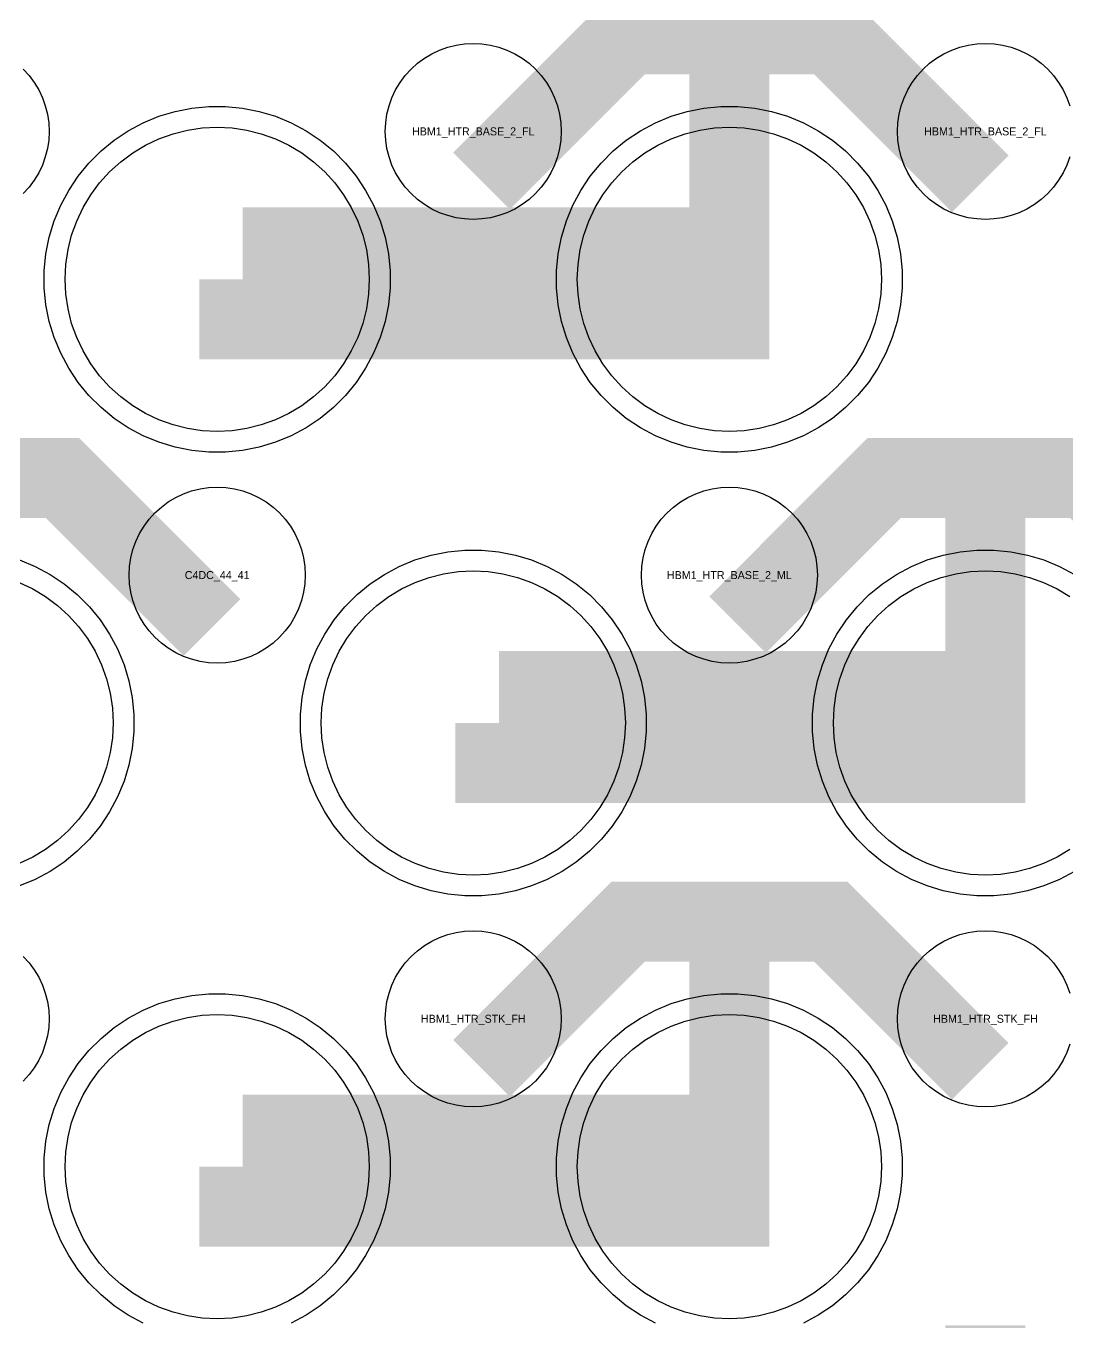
# Model space of a CAD drawing. Extents: x -11880 to 11880, y -14992 to 14992.
# Drawn here: x 1300.3 to 1625.5, y -8929.8 to -8525.1 of the extents above; entities that cross this region are included whole.
import ezdxf
from ezdxf.enums import TextEntityAlignment as Align

# ---------------------------------------------------------------- set-up
doc = ezdxf.new("R2010")
doc.units = 0
doc.header["$MEASUREMENT"] = 0
for name, color, linetype in [('GDS_775_DT_237', 138, 'CONTINUOUS'), ('RDL1_FS', 34, 'CONTINUOUS'), ('RDL_BS', 160, 'CONTINUOUS')]:
    doc.layers.add(name, color=color, linetype=linetype)

msp = doc.modelspace()

# ---------------------------------------------------------------- linework, layer by layer
at = {"layer": 'RDL1_FS'}
for points in [[(1360, -8651.689), (1355.343, -8651.46), (1350.732, -8650.776), (1346.209, -8649.644), (1341.819, -8648.072), (1337.605, -8646.08), (1333.605, -8643.682), (1329.86, -8640.904), (1326.406, -8637.774), (1323.276, -8634.32), (1320.498, -8630.575), (1318.1, -8626.575), (1316.108, -8622.361), (1314.536, -8617.971), (1313.404, -8613.448), (1312.72, -8608.837), (1312.491, -8604.18), (1312.72, -8599.523), (1313.404, -8594.912), (1314.536, -8590.389), (1316.108, -8585.999), (1318.1, -8581.785), (1320.498, -8577.785), (1323.276, -8574.04), (1326.406, -8570.586), (1329.86, -8567.456), (1333.605, -8564.678), (1337.605, -8562.28), (1341.819, -8560.288), (1346.209, -8558.716), (1350.732, -8557.584), (1355.343, -8556.9), (1360, -8556.671), (1364.657, -8556.9), (1369.268, -8557.584), (1373.791, -8558.716), (1378.181, -8560.288), (1382.395, -8562.28), (1386.395, -8564.678), (1390.14, -8567.456), (1393.594, -8570.586), (1396.724, -8574.04), (1399.502, -8577.785), (1401.9, -8581.785), (1403.892, -8585.999), (1405.464, -8590.389), (1406.596, -8594.912), (1407.28, -8599.523), (1407.509, -8604.18), (1407.28, -8608.837), (1406.596, -8613.448), (1405.464, -8617.971), (1403.892, -8622.361), (1401.9, -8626.575), (1399.502, -8630.575), (1396.724, -8634.32), (1393.594, -8637.774), (1390.14, -8640.904), (1386.395, -8643.682), (1382.395, -8646.08), (1378.181, -8648.072), (1373.791, -8649.644), (1369.268, -8650.776), (1364.657, -8651.46)], [(1520, -8651.689), (1515.343, -8651.46), (1510.732, -8650.776), (1506.209, -8649.644), (1501.819, -8648.072), (1497.605, -8646.08), (1493.605, -8643.682), (1489.86, -8640.904), (1486.406, -8637.774), (1483.276, -8634.32), (1480.498, -8630.575), (1478.1, -8626.575), (1476.108, -8622.361), (1474.536, -8617.971), (1473.404, -8613.448), (1472.72, -8608.837), (1472.491, -8604.18), (1472.72, -8599.523), (1473.404, -8594.912), (1474.536, -8590.389), (1476.108, -8585.999), (1478.1, -8581.785), (1480.498, -8577.785), (1483.276, -8574.04), (1486.406, -8570.586), (1489.86, -8567.456), (1493.605, -8564.678), (1497.605, -8562.28), (1501.819, -8560.288), (1506.209, -8558.716), (1510.732, -8557.584), (1515.343, -8556.9), (1520, -8556.671), (1524.657, -8556.9), (1529.268, -8557.584), (1533.791, -8558.716), (1538.181, -8560.288), (1542.395, -8562.28), (1546.395, -8564.678), (1550.14, -8567.456), (1553.594, -8570.586), (1556.724, -8574.04), (1559.502, -8577.785), (1561.9, -8581.785), (1563.892, -8585.999), (1565.464, -8590.389), (1566.596, -8594.912), (1567.28, -8599.523), (1567.509, -8604.18), (1567.28, -8608.837), (1566.596, -8613.448), (1565.464, -8617.971), (1563.892, -8622.361), (1561.9, -8626.575), (1559.502, -8630.575), (1556.724, -8634.32), (1553.594, -8637.774), (1550.14, -8640.904), (1546.395, -8643.682), (1542.395, -8646.08), (1538.181, -8648.072), (1533.791, -8649.644), (1529.268, -8650.776), (1524.657, -8651.46)], [(1440, -8790.254), (1435.343, -8790.025), (1430.732, -8789.341), (1426.209, -8788.209), (1421.819, -8786.637), (1417.605, -8784.645), (1413.605, -8782.247), (1409.86, -8779.469), (1406.406, -8776.339), (1403.276, -8772.885), (1400.498, -8769.14), (1398.1, -8765.14), (1396.108, -8760.926), (1394.536, -8756.536), (1393.404, -8752.013), (1392.72, -8747.402), (1392.491, -8742.745), (1392.72, -8738.088), (1393.404, -8733.477), (1394.536, -8728.954), (1396.108, -8724.564), (1398.1, -8720.35), (1400.498, -8716.35), (1403.276, -8712.605), (1406.406, -8709.151), (1409.86, -8706.021), (1413.605, -8703.243), (1417.605, -8700.845), (1421.819, -8698.853), (1426.209, -8697.281), (1430.732, -8696.149), (1435.343, -8695.465), (1440, -8695.236), (1444.657, -8695.465), (1449.268, -8696.149), (1453.791, -8697.281), (1458.181, -8698.853), (1462.395, -8700.845), (1466.395, -8703.243), (1470.14, -8706.021), (1473.594, -8709.151), (1476.724, -8712.605), (1479.502, -8716.35), (1481.9, -8720.35), (1483.892, -8724.564), (1485.464, -8728.954), (1486.596, -8733.477), (1487.28, -8738.088), (1487.509, -8742.745), (1487.28, -8747.402), (1486.596, -8752.013), (1485.464, -8756.536), (1483.892, -8760.926), (1481.9, -8765.14), (1479.502, -8769.14), (1476.724, -8772.885), (1473.594, -8776.339), (1470.14, -8779.469), (1466.395, -8782.247), (1462.395, -8784.645), (1458.181, -8786.637), (1453.791, -8788.209), (1449.268, -8789.341), (1444.657, -8790.025)], [(1360, -8928.819), (1355.343, -8928.59), (1350.732, -8927.906), (1346.209, -8926.774), (1341.819, -8925.202), (1337.605, -8923.21), (1333.605, -8920.812), (1329.86, -8918.034), (1326.406, -8914.904), (1323.276, -8911.45), (1320.498, -8907.705), (1318.1, -8903.705), (1316.108, -8899.491), (1314.536, -8895.101), (1313.404, -8890.578), (1312.72, -8885.967), (1312.491, -8881.31), (1312.72, -8876.653), (1313.404, -8872.042), (1314.536, -8867.519), (1316.108, -8863.129), (1318.1, -8858.915), (1320.498, -8854.915), (1323.276, -8851.17), (1326.406, -8847.716), (1329.86, -8844.586), (1333.605, -8841.808), (1337.605, -8839.41), (1341.819, -8837.418), (1346.209, -8835.846), (1350.732, -8834.714), (1355.343, -8834.03), (1360, -8833.801), (1364.657, -8834.03), (1369.268, -8834.714), (1373.791, -8835.846), (1378.181, -8837.418), (1382.395, -8839.41), (1386.395, -8841.808), (1390.14, -8844.586), (1393.594, -8847.716), (1396.724, -8851.17), (1399.502, -8854.915), (1401.9, -8858.915), (1403.892, -8863.129), (1405.464, -8867.519), (1406.596, -8872.042), (1407.28, -8876.653), (1407.509, -8881.31), (1407.28, -8885.967), (1406.596, -8890.578), (1405.464, -8895.101), (1403.892, -8899.491), (1401.9, -8903.705), (1399.502, -8907.705), (1396.724, -8911.45), (1393.594, -8914.904), (1390.14, -8918.034), (1386.395, -8920.812), (1382.395, -8923.21), (1378.181, -8925.202), (1373.791, -8926.774), (1369.268, -8927.906), (1364.657, -8928.59)], [(1520, -8928.819), (1515.343, -8928.59), (1510.732, -8927.906), (1506.209, -8926.774), (1501.819, -8925.202), (1497.605, -8923.21), (1493.605, -8920.812), (1489.86, -8918.034), (1486.406, -8914.904), (1483.276, -8911.45), (1480.498, -8907.705), (1478.1, -8903.705), (1476.108, -8899.491), (1474.536, -8895.101), (1473.404, -8890.578), (1472.72, -8885.967), (1472.491, -8881.31), (1472.72, -8876.653), (1473.404, -8872.042), (1474.536, -8867.519), (1476.108, -8863.129), (1478.1, -8858.915), (1480.498, -8854.915), (1483.276, -8851.17), (1486.406, -8847.716), (1489.86, -8844.586), (1493.605, -8841.808), (1497.605, -8839.41), (1501.819, -8837.418), (1506.209, -8835.846), (1510.732, -8834.714), (1515.343, -8834.03), (1520, -8833.801), (1524.657, -8834.03), (1529.268, -8834.714), (1533.791, -8835.846), (1538.181, -8837.418), (1542.395, -8839.41), (1546.395, -8841.808), (1550.14, -8844.586), (1553.594, -8847.716), (1556.724, -8851.17), (1559.502, -8854.915), (1561.9, -8858.915), (1563.892, -8863.129), (1565.464, -8867.519), (1566.596, -8872.042), (1567.28, -8876.653), (1567.509, -8881.31), (1567.28, -8885.967), (1566.596, -8890.578), (1565.464, -8895.101), (1563.892, -8899.491), (1561.9, -8903.705), (1559.502, -8907.705), (1556.724, -8911.45), (1553.594, -8914.904), (1550.14, -8918.034), (1546.395, -8920.812), (1542.395, -8923.21), (1538.181, -8925.202), (1533.791, -8926.774), (1529.268, -8927.906), (1524.657, -8928.59)]]:
    msp.add_lwpolyline(points, close=True, dxfattribs=at)
for points in [[(1368.002, -8604.18, 45, 45, 0), (1440.002, -8604.18, 45, 45, 0)], [(1440.002, -8604.18, 45, 45, 0), (1512.002, -8604.18, 45, 45, 0)], [(1448.002, -8742.745, 45, 45, 0), (1520.002, -8742.745, 45, 45, 0)], [(1520.002, -8742.745, 45, 45, 0), (1592.002, -8742.745, 45, 45, 0)], [(1368.002, -8881.31, 45, 45, 0), (1440.002, -8881.31, 45, 45, 0)], [(1440.002, -8881.31, 45, 45, 0), (1512.002, -8881.31, 45, 45, 0)]]:
    msp.add_lwpolyline(points, format="xyseb", dxfattribs=at)
for points in [[(1298.181, -8698.853), (1302.395, -8700.845), (1306.395, -8703.243), (1310.14, -8706.021), (1313.594, -8709.151), (1316.724, -8712.605), (1319.502, -8716.35), (1321.9, -8720.35), (1323.892, -8724.564), (1325.464, -8728.954), (1326.596, -8733.477), (1327.28, -8738.088), (1327.509, -8742.745), (1327.28, -8747.402), (1326.596, -8752.013), (1325.464, -8756.536), (1323.892, -8760.926), (1321.9, -8765.14), (1319.502, -8769.14), (1316.724, -8772.885), (1313.594, -8776.339), (1310.14, -8779.469), (1306.395, -8782.247), (1302.395, -8784.645), (1298.181, -8786.637)], [(1626.395, -8782.247), (1622.395, -8784.645), (1618.181, -8786.637), (1613.791, -8788.209), (1609.268, -8789.341), (1604.657, -8790.025), (1600, -8790.254), (1595.343, -8790.025), (1590.732, -8789.341), (1586.209, -8788.209), (1581.819, -8786.637), (1577.605, -8784.645), (1573.605, -8782.247), (1569.86, -8779.469), (1566.406, -8776.339), (1563.276, -8772.885), (1560.498, -8769.14), (1558.1, -8765.14), (1556.108, -8760.926), (1554.536, -8756.536), (1553.404, -8752.013), (1552.72, -8747.402), (1552.491, -8742.745), (1552.72, -8738.088), (1553.404, -8733.477), (1554.536, -8728.954), (1556.108, -8724.564), (1558.1, -8720.35), (1560.498, -8716.35), (1563.276, -8712.605), (1566.406, -8709.151), (1569.86, -8706.021), (1573.605, -8703.243), (1577.605, -8700.845), (1581.819, -8698.853), (1586.209, -8697.281), (1590.732, -8696.149), (1595.343, -8695.465), (1600, -8695.236), (1604.657, -8695.465), (1609.268, -8696.149), (1613.791, -8697.281), (1618.181, -8698.853), (1622.395, -8700.845), (1626.395, -8703.243)]]:
    msp.add_lwpolyline(points, dxfattribs=at)
at = {"layer": 'RDL_BS'}
for points in [[(1520, -8629.18, 25, 25, 0), (1520, -8515.179, 25, 25, 0)], [(1442.562, -8573.494, 25, 25, 0), (1488.377, -8527.679, 25, 25, 0), (1521.93, -8527.679, 25, 25, 0)], [(1598.401, -8574.393, 25, 25, 0), (1551.687, -8527.679, 25, 25, 0), (1521.929, -8527.679, 25, 25, 0)], [(1354.397, -8616.68, 25, 25, 0), (1532.5, -8616.68, 25, 25, 0)], [(1600, -8767.745, 25, 25, 0), (1600, -8653.744, 25, 25, 0)], [(1358.401, -8712.958, 25, 25, 0), (1311.687, -8666.244, 25, 25, 0), (1281.929, -8666.244, 25, 25, 0)], [(1522.562, -8712.059, 25, 25, 0), (1568.377, -8666.244, 25, 25, 0), (1601.93, -8666.244, 25, 25, 0)], [(1678.401, -8712.958, 25, 25, 0), (1631.687, -8666.244, 25, 25, 0), (1601.929, -8666.244, 25, 25, 0)], [(1434.397, -8755.245, 25, 25, 0), (1612.5, -8755.245, 25, 25, 0)], [(1520, -8906.31, 25, 25, 0), (1520, -8792.309, 25, 25, 0)], [(1442.562, -8850.624, 25, 25, 0), (1488.377, -8804.809, 25, 25, 0), (1521.93, -8804.809, 25, 25, 0)], [(1598.401, -8851.523, 25, 25, 0), (1551.687, -8804.809, 25, 25, 0), (1521.929, -8804.809, 25, 25, 0)], [(1354.397, -8893.81, 25, 25, 0), (1532.5, -8893.81, 25, 25, 0)], [(1600, -9044.875, 25, 25, 0), (1600, -8930.874, 25, 25, 0)]]:
    msp.add_lwpolyline(points, format="xyseb", dxfattribs=at)
for points in [[(1440, -8585.486), (1437.307, -8585.354), (1434.635, -8584.958), (1432.016, -8584.301), (1429.481, -8583.394), (1427.044, -8582.242), (1424.72, -8580.849), (1422.557, -8579.246), (1420.558, -8577.434), (1418.746, -8575.435), (1417.143, -8573.272), (1415.75, -8570.948), (1414.598, -8568.511), (1413.691, -8565.976), (1413.034, -8563.357), (1412.638, -8560.685), (1412.506, -8557.992), (1412.638, -8555.299), (1413.034, -8552.627), (1413.691, -8550.008), (1414.598, -8547.473), (1415.75, -8545.036), (1417.143, -8542.712), (1418.746, -8540.549), (1420.558, -8538.55), (1422.557, -8536.738), (1424.72, -8535.135), (1427.044, -8533.742), (1429.481, -8532.59), (1432.016, -8531.683), (1434.635, -8531.026), (1437.307, -8530.63), (1440, -8530.498), (1442.693, -8530.63), (1445.365, -8531.026), (1447.984, -8531.683), (1450.519, -8532.59), (1452.956, -8533.742), (1455.28, -8535.135), (1457.443, -8536.738), (1459.442, -8538.55), (1461.254, -8540.549), (1462.857, -8542.712), (1464.25, -8545.036), (1465.402, -8547.473), (1466.309, -8550.008), (1466.966, -8552.627), (1467.362, -8555.299), (1467.494, -8557.992), (1467.362, -8560.685), (1466.966, -8563.357), (1466.309, -8565.976), (1465.402, -8568.511), (1464.25, -8570.948), (1462.857, -8573.272), (1461.254, -8575.435), (1459.442, -8577.434), (1457.443, -8579.246), (1455.28, -8580.849), (1452.956, -8582.242), (1450.519, -8583.394), (1447.984, -8584.301), (1445.365, -8584.958), (1442.693, -8585.354)], [(1357.356, -8658.18), (1352.062, -8657.663), (1346.835, -8656.617), (1341.795, -8655.086), (1336.885, -8653.055), (1332.223, -8650.563), (1327.809, -8647.616), (1323.708, -8644.254), (1319.926, -8640.472), (1316.564, -8636.371), (1313.617, -8631.957), (1311.125, -8627.295), (1309.094, -8622.385), (1307.563, -8617.345), (1306.517, -8612.118), (1306, -8606.824), (1306, -8601.536), (1306.517, -8596.242), (1307.563, -8591.015), (1309.094, -8585.975), (1311.125, -8581.065), (1313.617, -8576.403), (1316.564, -8571.989), (1319.926, -8567.888), (1323.708, -8564.106), (1327.809, -8560.744), (1332.223, -8557.797), (1336.885, -8555.305), (1341.795, -8553.274), (1346.835, -8551.743), (1352.062, -8550.697), (1357.356, -8550.18), (1362.644, -8550.18), (1367.938, -8550.697), (1373.165, -8551.743), (1378.205, -8553.274), (1383.115, -8555.305), (1387.777, -8557.797), (1392.191, -8560.744), (1396.292, -8564.106), (1400.074, -8567.888), (1403.436, -8571.989), (1406.383, -8576.403), (1408.875, -8581.065), (1410.906, -8585.975), (1412.437, -8591.015), (1413.483, -8596.242), (1414, -8601.536), (1414, -8606.824), (1413.483, -8612.118), (1412.437, -8617.345), (1410.906, -8622.385), (1408.875, -8627.295), (1406.383, -8631.957), (1403.436, -8636.371), (1400.074, -8640.472), (1396.292, -8644.254), (1392.191, -8647.616), (1387.777, -8650.563), (1383.115, -8653.055), (1378.205, -8655.086), (1373.165, -8656.617), (1367.938, -8657.663), (1362.644, -8658.18)], [(1517.356, -8658.18), (1512.062, -8657.663), (1506.835, -8656.617), (1501.795, -8655.086), (1496.885, -8653.055), (1492.223, -8650.563), (1487.809, -8647.616), (1483.708, -8644.254), (1479.926, -8640.472), (1476.564, -8636.371), (1473.617, -8631.957), (1471.125, -8627.295), (1469.094, -8622.385), (1467.563, -8617.345), (1466.517, -8612.118), (1466, -8606.824), (1466, -8601.536), (1466.517, -8596.242), (1467.563, -8591.015), (1469.094, -8585.975), (1471.125, -8581.065), (1473.617, -8576.403), (1476.564, -8571.989), (1479.926, -8567.888), (1483.708, -8564.106), (1487.809, -8560.744), (1492.223, -8557.797), (1496.885, -8555.305), (1501.795, -8553.274), (1506.835, -8551.743), (1512.062, -8550.697), (1517.356, -8550.18), (1522.644, -8550.18), (1527.938, -8550.697), (1533.165, -8551.743), (1538.205, -8553.274), (1543.115, -8555.305), (1547.777, -8557.797), (1552.191, -8560.744), (1556.292, -8564.106), (1560.074, -8567.888), (1563.436, -8571.989), (1566.383, -8576.403), (1568.875, -8581.065), (1570.906, -8585.975), (1572.437, -8591.015), (1573.483, -8596.242), (1574, -8601.536), (1574, -8606.824), (1573.483, -8612.118), (1572.437, -8617.345), (1570.906, -8622.385), (1568.875, -8627.295), (1566.383, -8631.957), (1563.436, -8636.371), (1560.074, -8640.472), (1556.292, -8644.254), (1552.191, -8647.616), (1547.777, -8650.563), (1543.115, -8653.055), (1538.205, -8655.086), (1533.165, -8656.617), (1527.938, -8657.663), (1522.644, -8658.18)], [(1360, -8724.051), (1357.307, -8723.919), (1354.635, -8723.523), (1352.016, -8722.866), (1349.481, -8721.959), (1347.044, -8720.807), (1344.72, -8719.414), (1342.557, -8717.811), (1340.558, -8715.999), (1338.746, -8714), (1337.143, -8711.837), (1335.75, -8709.513), (1334.598, -8707.076), (1333.691, -8704.541), (1333.034, -8701.922), (1332.638, -8699.25), (1332.506, -8696.557), (1332.638, -8693.864), (1333.034, -8691.192), (1333.691, -8688.573), (1334.598, -8686.038), (1335.75, -8683.601), (1337.143, -8681.277), (1338.746, -8679.114), (1340.558, -8677.115), (1342.557, -8675.303), (1344.72, -8673.7), (1347.044, -8672.307), (1349.481, -8671.155), (1352.016, -8670.248), (1354.635, -8669.591), (1357.307, -8669.195), (1360, -8669.063), (1362.693, -8669.195), (1365.365, -8669.591), (1367.984, -8670.248), (1370.519, -8671.155), (1372.956, -8672.307), (1375.28, -8673.7), (1377.443, -8675.303), (1379.442, -8677.115), (1381.254, -8679.114), (1382.857, -8681.277), (1384.25, -8683.601), (1385.402, -8686.038), (1386.309, -8688.573), (1386.966, -8691.192), (1387.362, -8693.864), (1387.494, -8696.557), (1387.362, -8699.25), (1386.966, -8701.922), (1386.309, -8704.541), (1385.402, -8707.076), (1384.25, -8709.513), (1382.857, -8711.837), (1381.254, -8714), (1379.442, -8715.999), (1377.443, -8717.811), (1375.28, -8719.414), (1372.956, -8720.807), (1370.519, -8721.959), (1367.984, -8722.866), (1365.365, -8723.523), (1362.693, -8723.919)], [(1520, -8724.051), (1517.307, -8723.919), (1514.635, -8723.523), (1512.016, -8722.866), (1509.481, -8721.959), (1507.044, -8720.807), (1504.72, -8719.414), (1502.557, -8717.811), (1500.558, -8715.999), (1498.746, -8714), (1497.143, -8711.837), (1495.75, -8709.513), (1494.598, -8707.076), (1493.691, -8704.541), (1493.034, -8701.922), (1492.638, -8699.25), (1492.506, -8696.557), (1492.638, -8693.864), (1493.034, -8691.192), (1493.691, -8688.573), (1494.598, -8686.038), (1495.75, -8683.601), (1497.143, -8681.277), (1498.746, -8679.114), (1500.558, -8677.115), (1502.557, -8675.303), (1504.72, -8673.7), (1507.044, -8672.307), (1509.481, -8671.155), (1512.016, -8670.248), (1514.635, -8669.591), (1517.307, -8669.195), (1520, -8669.063), (1522.693, -8669.195), (1525.365, -8669.591), (1527.984, -8670.248), (1530.519, -8671.155), (1532.956, -8672.307), (1535.28, -8673.7), (1537.443, -8675.303), (1539.442, -8677.115), (1541.254, -8679.114), (1542.857, -8681.277), (1544.25, -8683.601), (1545.402, -8686.038), (1546.309, -8688.573), (1546.966, -8691.192), (1547.362, -8693.864), (1547.494, -8696.557), (1547.362, -8699.25), (1546.966, -8701.922), (1546.309, -8704.541), (1545.402, -8707.076), (1544.25, -8709.513), (1542.857, -8711.837), (1541.254, -8714), (1539.442, -8715.999), (1537.443, -8717.811), (1535.28, -8719.414), (1532.956, -8720.807), (1530.519, -8721.959), (1527.984, -8722.866), (1525.365, -8723.523), (1522.693, -8723.919)], [(1437.356, -8796.745), (1432.062, -8796.228), (1426.835, -8795.182), (1421.795, -8793.651), (1416.885, -8791.62), (1412.223, -8789.128), (1407.809, -8786.181), (1403.708, -8782.819), (1399.926, -8779.037), (1396.564, -8774.936), (1393.617, -8770.522), (1391.125, -8765.86), (1389.094, -8760.95), (1387.563, -8755.91), (1386.517, -8750.683), (1386, -8745.389), (1386, -8740.101), (1386.517, -8734.807), (1387.563, -8729.58), (1389.094, -8724.54), (1391.125, -8719.63), (1393.617, -8714.968), (1396.564, -8710.554), (1399.926, -8706.453), (1403.708, -8702.671), (1407.809, -8699.309), (1412.223, -8696.362), (1416.885, -8693.87), (1421.795, -8691.839), (1426.835, -8690.308), (1432.062, -8689.262), (1437.356, -8688.745), (1442.644, -8688.745), (1447.938, -8689.262), (1453.165, -8690.308), (1458.205, -8691.839), (1463.115, -8693.87), (1467.777, -8696.362), (1472.191, -8699.309), (1476.292, -8702.671), (1480.074, -8706.453), (1483.436, -8710.554), (1486.383, -8714.968), (1488.875, -8719.63), (1490.906, -8724.54), (1492.437, -8729.58), (1493.483, -8734.807), (1494, -8740.101), (1494, -8745.389), (1493.483, -8750.683), (1492.437, -8755.91), (1490.906, -8760.95), (1488.875, -8765.86), (1486.383, -8770.522), (1483.436, -8774.936), (1480.074, -8779.037), (1476.292, -8782.819), (1472.191, -8786.181), (1467.777, -8789.128), (1463.115, -8791.62), (1458.205, -8793.651), (1453.165, -8795.182), (1447.938, -8796.228), (1442.644, -8796.745)], [(1440, -8862.616), (1437.307, -8862.484), (1434.635, -8862.088), (1432.016, -8861.431), (1429.481, -8860.524), (1427.044, -8859.372), (1424.72, -8857.979), (1422.557, -8856.376), (1420.558, -8854.564), (1418.746, -8852.565), (1417.143, -8850.402), (1415.75, -8848.078), (1414.598, -8845.641), (1413.691, -8843.106), (1413.034, -8840.487), (1412.638, -8837.815), (1412.506, -8835.122), (1412.638, -8832.429), (1413.034, -8829.757), (1413.691, -8827.138), (1414.598, -8824.603), (1415.75, -8822.166), (1417.143, -8819.842), (1418.746, -8817.679), (1420.558, -8815.68), (1422.557, -8813.868), (1424.72, -8812.265), (1427.044, -8810.872), (1429.481, -8809.72), (1432.016, -8808.813), (1434.635, -8808.156), (1437.307, -8807.76), (1440, -8807.628), (1442.693, -8807.76), (1445.365, -8808.156), (1447.984, -8808.813), (1450.519, -8809.72), (1452.956, -8810.872), (1455.28, -8812.265), (1457.443, -8813.868), (1459.442, -8815.68), (1461.254, -8817.679), (1462.857, -8819.842), (1464.25, -8822.166), (1465.402, -8824.603), (1466.309, -8827.138), (1466.966, -8829.757), (1467.362, -8832.429), (1467.494, -8835.122), (1467.362, -8837.815), (1466.966, -8840.487), (1466.309, -8843.106), (1465.402, -8845.641), (1464.25, -8848.078), (1462.857, -8850.402), (1461.254, -8852.565), (1459.442, -8854.564), (1457.443, -8856.376), (1455.28, -8857.979), (1452.956, -8859.372), (1450.519, -8860.524), (1447.984, -8861.431), (1445.365, -8862.088), (1442.693, -8862.484)]]:
    msp.add_lwpolyline(points, close=True, dxfattribs=at)
for points in [[(1626.309, -8565.976), (1625.402, -8568.511), (1624.25, -8570.948), (1622.857, -8573.272), (1621.254, -8575.435), (1619.442, -8577.434), (1617.443, -8579.246), (1615.28, -8580.849), (1612.956, -8582.242), (1610.519, -8583.394), (1607.984, -8584.301), (1605.365, -8584.958), (1602.693, -8585.354), (1600, -8585.486), (1597.307, -8585.354), (1594.635, -8584.958), (1592.016, -8584.301), (1589.481, -8583.394), (1587.044, -8582.242), (1584.72, -8580.849), (1582.557, -8579.246), (1580.558, -8577.434), (1578.746, -8575.435), (1577.143, -8573.272), (1575.75, -8570.948), (1574.598, -8568.511), (1573.691, -8565.976), (1573.034, -8563.357), (1572.638, -8560.685), (1572.506, -8557.992), (1572.638, -8555.299), (1573.034, -8552.627), (1573.691, -8550.008), (1574.598, -8547.473), (1575.75, -8545.036), (1577.143, -8542.712), (1578.746, -8540.549), (1580.558, -8538.55), (1582.557, -8536.738), (1584.72, -8535.135), (1587.044, -8533.742), (1589.481, -8532.59), (1592.016, -8531.683), (1594.635, -8531.026), (1597.307, -8530.63), (1600, -8530.498), (1602.693, -8530.63), (1605.365, -8531.026), (1607.984, -8531.683), (1610.519, -8532.59), (1612.956, -8533.742), (1615.28, -8535.135), (1617.443, -8536.738), (1619.442, -8538.55), (1621.254, -8540.549), (1622.857, -8542.712), (1624.25, -8545.036), (1625.402, -8547.473), (1626.309, -8550.008)], [(1299.442, -8538.55), (1301.254, -8540.549), (1302.857, -8542.712), (1304.25, -8545.036), (1305.402, -8547.473), (1306.309, -8550.008), (1306.966, -8552.627), (1307.362, -8555.299), (1307.494, -8557.992), (1307.362, -8560.685), (1306.966, -8563.357), (1306.309, -8565.976), (1305.402, -8568.511), (1304.25, -8570.948), (1302.857, -8573.272), (1301.254, -8575.435), (1299.442, -8577.434)], [(1627.777, -8789.128), (1623.115, -8791.62), (1618.205, -8793.651), (1613.165, -8795.182), (1607.938, -8796.228), (1602.644, -8796.745), (1597.356, -8796.745), (1592.062, -8796.228), (1586.835, -8795.182), (1581.795, -8793.651), (1576.885, -8791.62), (1572.223, -8789.128), (1567.809, -8786.181), (1563.708, -8782.819), (1559.926, -8779.037), (1556.564, -8774.936), (1553.617, -8770.522), (1551.125, -8765.86), (1549.094, -8760.95), (1547.563, -8755.91), (1546.517, -8750.683), (1546, -8745.389), (1546, -8740.101), (1546.517, -8734.807), (1547.563, -8729.58), (1549.094, -8724.54), (1551.125, -8719.63), (1553.617, -8714.968), (1556.564, -8710.554), (1559.926, -8706.453), (1563.708, -8702.671), (1567.809, -8699.309), (1572.223, -8696.362), (1576.885, -8693.87), (1581.795, -8691.839), (1586.835, -8690.308), (1592.062, -8689.262), (1597.356, -8688.745), (1602.644, -8688.745), (1607.938, -8689.262), (1613.165, -8690.308), (1618.205, -8691.839), (1623.115, -8693.87), (1627.777, -8696.362)], [(1298.205, -8691.839), (1303.115, -8693.87), (1307.777, -8696.362), (1312.191, -8699.309), (1316.292, -8702.671), (1320.074, -8706.453), (1323.436, -8710.554), (1326.383, -8714.968), (1328.875, -8719.63), (1330.906, -8724.54), (1332.437, -8729.58), (1333.483, -8734.807), (1334, -8740.101), (1334, -8745.389), (1333.483, -8750.683), (1332.437, -8755.91), (1330.906, -8760.95), (1328.875, -8765.86), (1326.383, -8770.522), (1323.436, -8774.936), (1320.074, -8779.037), (1316.292, -8782.819), (1312.191, -8786.181), (1307.777, -8789.128), (1303.115, -8791.62), (1298.205, -8793.651)], [(1626.309, -8843.106), (1625.402, -8845.641), (1624.25, -8848.078), (1622.857, -8850.402), (1621.254, -8852.565), (1619.442, -8854.564), (1617.443, -8856.376), (1615.28, -8857.979), (1612.956, -8859.372), (1610.519, -8860.524), (1607.984, -8861.431), (1605.365, -8862.088), (1602.693, -8862.484), (1600, -8862.616), (1597.307, -8862.484), (1594.635, -8862.088), (1592.016, -8861.431), (1589.481, -8860.524), (1587.044, -8859.372), (1584.72, -8857.979), (1582.557, -8856.376), (1580.558, -8854.564), (1578.746, -8852.565), (1577.143, -8850.402), (1575.75, -8848.078), (1574.598, -8845.641), (1573.691, -8843.106), (1573.034, -8840.487), (1572.638, -8837.815), (1572.506, -8835.122), (1572.638, -8832.429), (1573.034, -8829.757), (1573.691, -8827.138), (1574.598, -8824.603), (1575.75, -8822.166), (1577.143, -8819.842), (1578.746, -8817.679), (1580.558, -8815.68), (1582.557, -8813.868), (1584.72, -8812.265), (1587.044, -8810.872), (1589.481, -8809.72), (1592.016, -8808.813), (1594.635, -8808.156), (1597.307, -8807.76), (1600, -8807.628), (1602.693, -8807.76), (1605.365, -8808.156), (1607.984, -8808.813), (1610.519, -8809.72), (1612.956, -8810.872), (1615.28, -8812.265), (1617.443, -8813.868), (1619.442, -8815.68), (1621.254, -8817.679), (1622.857, -8819.842), (1624.25, -8822.166), (1625.402, -8824.603), (1626.309, -8827.138)], [(1299.442, -8815.68), (1301.254, -8817.679), (1302.857, -8819.842), (1304.25, -8822.166), (1305.402, -8824.603), (1306.309, -8827.138), (1306.966, -8829.757), (1307.362, -8832.429), (1307.494, -8835.122), (1307.362, -8837.815), (1306.966, -8840.487), (1306.309, -8843.106), (1305.402, -8845.641), (1304.25, -8848.078), (1302.857, -8850.402), (1301.254, -8852.565), (1299.442, -8854.564)], [(1336.885, -8930.185), (1332.223, -8927.693), (1327.809, -8924.746), (1323.708, -8921.384), (1319.926, -8917.602), (1316.564, -8913.501), (1313.617, -8909.087), (1311.125, -8904.425), (1309.094, -8899.515), (1307.563, -8894.475), (1306.517, -8889.248), (1306, -8883.954), (1306, -8878.666), (1306.517, -8873.372), (1307.563, -8868.145), (1309.094, -8863.105), (1311.125, -8858.195), (1313.617, -8853.533), (1316.564, -8849.119), (1319.926, -8845.018), (1323.708, -8841.236), (1327.809, -8837.874), (1332.223, -8834.927), (1336.885, -8832.435), (1341.795, -8830.404), (1346.835, -8828.873), (1352.062, -8827.827), (1357.356, -8827.31), (1362.644, -8827.31), (1367.938, -8827.827), (1373.165, -8828.873), (1378.205, -8830.404), (1383.115, -8832.435), (1387.777, -8834.927), (1392.191, -8837.874), (1396.292, -8841.236), (1400.074, -8845.018), (1403.436, -8849.119), (1406.383, -8853.533), (1408.875, -8858.195), (1410.906, -8863.105), (1412.437, -8868.145), (1413.483, -8873.372), (1414, -8878.666), (1414, -8883.954), (1413.483, -8889.248), (1412.437, -8894.475), (1410.906, -8899.515), (1408.875, -8904.425), (1406.383, -8909.087), (1403.436, -8913.501), (1400.074, -8917.602), (1396.292, -8921.384), (1392.191, -8924.746), (1387.777, -8927.693), (1383.115, -8930.185)], [(1496.885, -8930.185), (1492.223, -8927.693), (1487.809, -8924.746), (1483.708, -8921.384), (1479.926, -8917.602), (1476.564, -8913.501), (1473.617, -8909.087), (1471.125, -8904.425), (1469.094, -8899.515), (1467.563, -8894.475), (1466.517, -8889.248), (1466, -8883.954), (1466, -8878.666), (1466.517, -8873.372), (1467.563, -8868.145), (1469.094, -8863.105), (1471.125, -8858.195), (1473.617, -8853.533), (1476.564, -8849.119), (1479.926, -8845.018), (1483.708, -8841.236), (1487.809, -8837.874), (1492.223, -8834.927), (1496.885, -8832.435), (1501.795, -8830.404), (1506.835, -8828.873), (1512.062, -8827.827), (1517.356, -8827.31), (1522.644, -8827.31), (1527.938, -8827.827), (1533.165, -8828.873), (1538.205, -8830.404), (1543.115, -8832.435), (1547.777, -8834.927), (1552.191, -8837.874), (1556.292, -8841.236), (1560.074, -8845.018), (1563.436, -8849.119), (1566.383, -8853.533), (1568.875, -8858.195), (1570.906, -8863.105), (1572.437, -8868.145), (1573.483, -8873.372), (1574, -8878.666), (1574, -8883.954), (1573.483, -8889.248), (1572.437, -8894.475), (1570.906, -8899.515), (1568.875, -8904.425), (1566.383, -8909.087), (1563.436, -8913.501), (1560.074, -8917.602), (1556.292, -8921.384), (1552.191, -8924.746), (1547.777, -8927.693), (1543.115, -8930.185)]]:
    msp.add_lwpolyline(points, dxfattribs=at)

# ---------------------------------------------------------------- texts
at = {"layer": 'GDS_775_DT_237'}
for s, p in [('HBM1_HTR_BASE_2_FL', (1440, -8557.992)), ('HBM1_HTR_BASE_2_FL', (1440, -8557.992)), ('HBM1_HTR_BASE_2_FL', (1600, -8557.992)), ('HBM1_HTR_BASE_2_FL', (1600, -8557.992)), ('C4DC_44_41', (1360, -8696.557)), ('C4DC_44_41', (1360, -8696.557)), ('HBM1_HTR_BASE_2_ML', (1520, -8696.557)), ('HBM1_HTR_BASE_2_ML', (1520, -8696.557)), ('HBM1_HTR_STK_FH', (1440, -8835.122)), ('HBM1_HTR_STK_FH', (1440, -8835.122)), ('HBM1_HTR_STK_FH', (1600, -8835.122)), ('HBM1_HTR_STK_FH', (1600, -8835.122))]:
    msp.add_text(s, height=2.5, dxfattribs=at).set_placement(p, align=Align.MIDDLE_CENTER)

doc.saveas('drawing.dxf')
